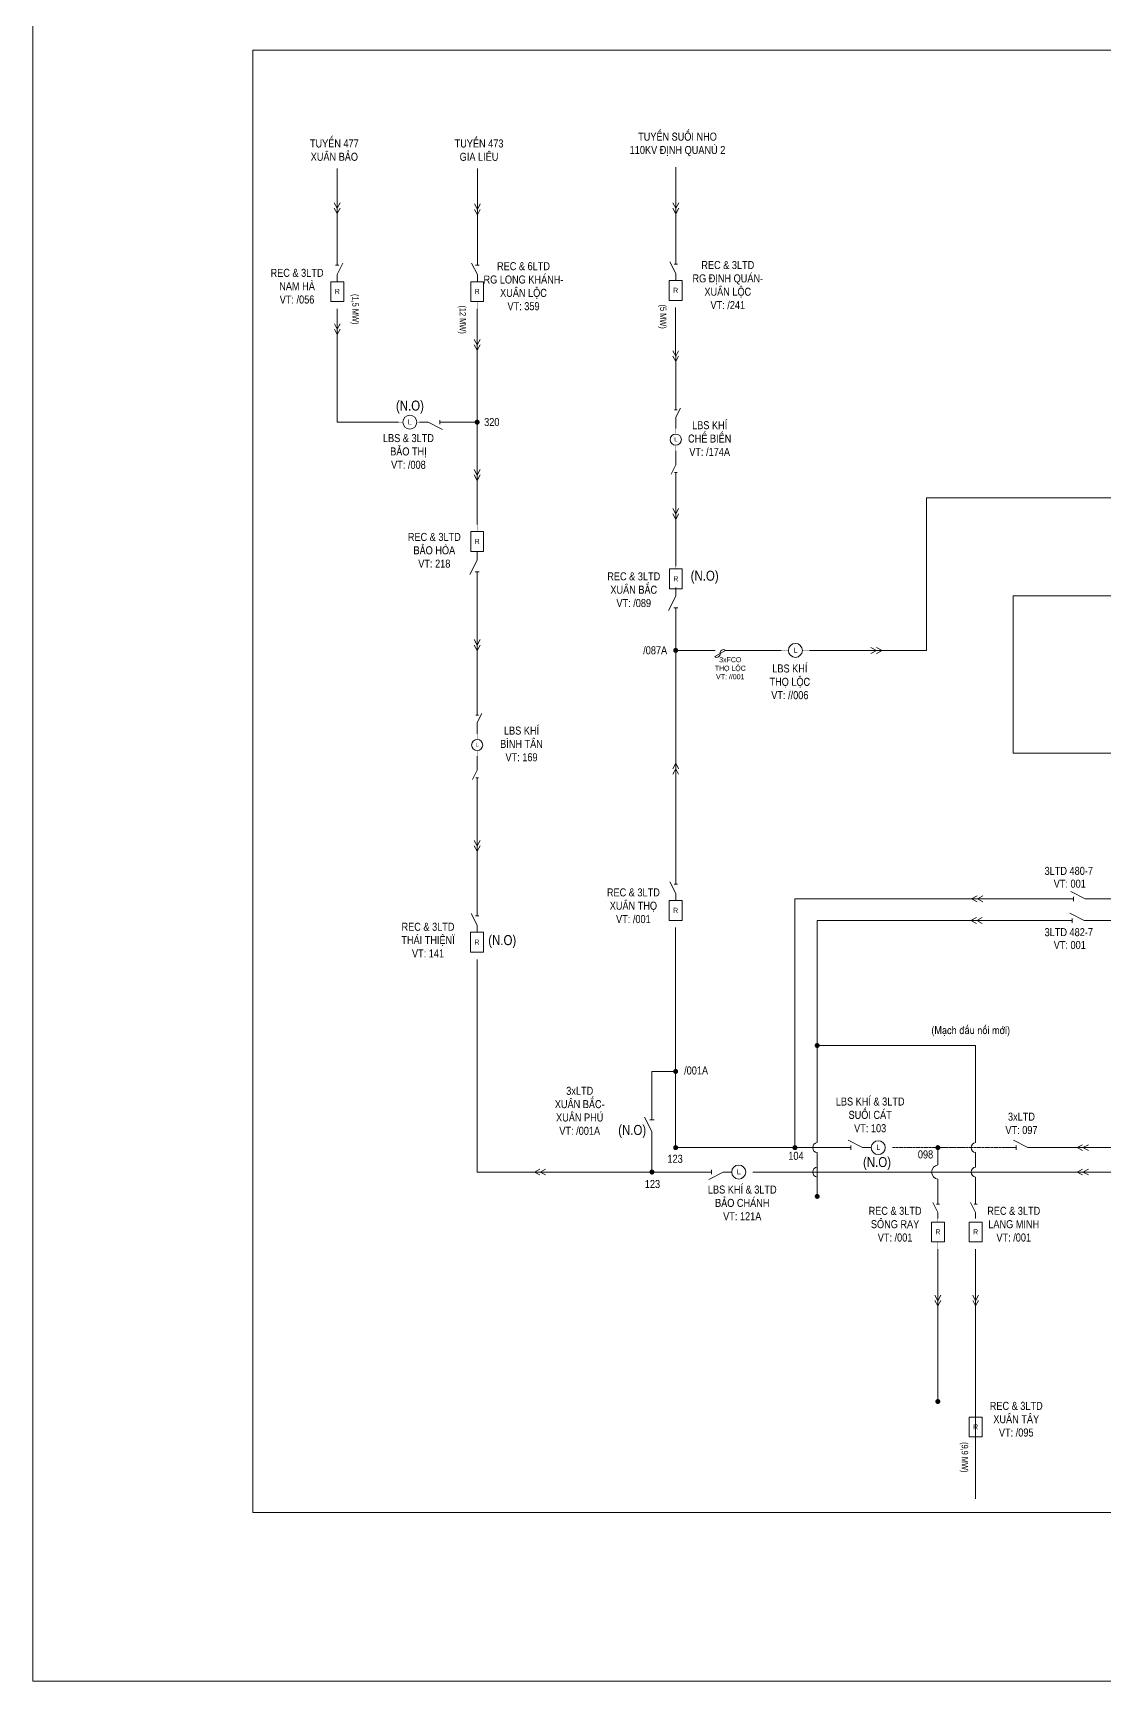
# Model space of a CAD drawing. Header units: inches. Extents: x 2152 to 4977, y -3144 to -873.
# Drawn here: x 3533.1 to 3816, y -1783.4 to -1348.3 of the extents above; entities that cross this region are included whole.
import ezdxf
from ezdxf.enums import TextEntityAlignment as Align

# ---------------------------------------------------------------- set-up
doc = ezdxf.new("R2010")
doc.units = ezdxf.units.IN
doc.header["$LTSCALE"] = 0.2
doc.header["$MEASUREMENT"] = 0
doc.linetypes.add('DASHED', pattern=[0.75, 0.5, -0.25])
doc.layers.get('0').update_dxf_attribs({"lineweight": 5})
for name, color, linetype, lineweight in [('Cap ngam', 1, 'DASHED', 15), ('Day 22kV', 1, 'Continuous', 13), ('Khung', 7, 'Continuous', 13), ('Text', 7, 'Continuous', 9), ('Thiet bi', 3, 'Continuous', 9), ('Tuyen 475', 6, 'Continuous', 13)]:
    doc.layers.add(name, color=color, linetype=linetype, lineweight=lineweight)
doc.styles.add('V-H-C', font='VHELVCN.TTF')
doc.styles.add('V-H-C-B', font='VHELVCB.TTF')

# ---------------------------------------------------------------- blocks, each defined once
blk = doc.blocks.new('ALTD')
at = {"color": 0}
for points in [[(3.38, 1.08), (1.27, 0), (0, 0)], [(2.99, 0.31), (2.99, -0.31)], [(2.99, 0), (4.73, 0)]]:
    blk.add_lwpolyline(points, dxfattribs=at)
blk = doc.blocks.new('FCO')
at = {"color": 0}
blk.add_lwpolyline([(0, 0, 0.707499), (0.8, 0.8, -0.707499), (1.6, 1.6, -5.301682)], format="xyb", dxfattribs=at)
blk.add_lwpolyline([(0, 0), (1.6, 1.6)], dxfattribs=at)

msp = doc.modelspace()

# ---------------------------------------------------------------- linework, layer by layer
at = {"layer": 'Cap ngam', "linetype": 'DASHED', "ltscale": 50, "elevation": 0.2}
msp.add_lwpolyline([(3832.08, -1576.9), (3829.33, -1576.9, 0.818695), (3825.3, -1576.9), (3813.26, -1576.9)], format="xyb", dxfattribs=at)
at = {"layer": 'Day 22kV'}
for p, q in [((3702.85, -1406.76, -0.44), (3702.85, -1383.69, -0.44)), ((3613.39, -1407.07, -0.44), (3613.39, -1384, -0.44)), ((3650.43, -1407.07, -0.44), (3650.43, -1384, -0.44)), ((3650.39, -1478.04, -0.44), (3650.39, -1421.06, -0.44)), ((3702.82, -1445.75, -0.44), (3702.81, -1420.76, -0.44)), ((3702.84, -1452.65, -0.44), (3702.83, -1451.19, -0.44)), ((3702.83, -1460.85, -0.44), (3702.83, -1458.6, -0.44)), ((3702.85, -1489.08, -0.44), (3702.84, -1466.29, -0.44)), ((3650.39, -1533.28, -0.44), (3650.38, -1531.82, -0.44)), ((3650.38, -1541.48, -0.44), (3650.38, -1539.23, -0.44)), ((3696.54, -1640.6, -0.44), (3696.54, -1649.01, -0.44)), ((3772.06, -1669.35, -0.44), (3772.06, -1709.6, -0.44)), ((3782.04, -1669.35, -0.44), (3782.04, -1735.29, -0.44))]:
    msp.add_line(p, q, dxfattribs=at)
msp.add_lwpolyline([(3591.11, -1352.78), (4137.11, -1352.78), (4137.11, -1738.88), (3591.11, -1738.88)], close=True, dxfattribs=at)
for points, elevation in [([(3613.44, -1421.06), (3613.44, -1451.01), (3629.6, -1451.01)], -0.44), ([(3643.66, -1451.01), (3650.39, -1451.01)], -0.44), ([(3860.45, -1471.04), (3769.1, -1471.04), (3769.1, -1511.28), (3738.15, -1511.28)], 0.2), ([(3702.85, -1511.28), (3713.24, -1511.28)], 0.2), ([(3715.96, -1511.28), (3730.71, -1511.28)], 0.2), ([(3827.27, -1549.2), (3827.27, -1649.01), (3723.18, -1649.01)], 0.2), ([(3804.76, -1576.9), (3734.31, -1576.9), (3734.31, -1642.57)], 0.2), ([(3804.45, -1582.61), (3740.19, -1582.61), (3740.19, -1641.24)], 0.2), ([(3824.99, -1582.61), (3812.95, -1582.61)], 0.2), ([(3745.98, -1642.57), (3702.81, -1642.57), (3702.81, -1584.47)], 0.2), ([(3709.12, -1649.01), (3650.34, -1649.01), (3650.34, -1592.85)], 0.2), ([(3740.19, -1615.61), (3782.04, -1615.61), (3782.04, -1641.24)], -0.44), ([(3696.54, -1632.1), (3696.54, -1622.46), (3702.81, -1622.46)], -0.44), ([(3740.19, -1643.89), (3740.19, -1655.44)], 0.2), ([(3782.04, -1643.89), (3782.04, -1647.69)], -0.44), ([(3782.04, -1650.34), (3782.04, -1655.32)], -0.44)]:
    msp.add_lwpolyline(points, dxfattribs=dict(at, elevation=elevation))
at = {"layer": 'Day 22kV', "const_width": 0.647}
for points, elevation in [([(3650.39, -1450.68, 1), (3650.39, -1451.35, 1), (3650.39, -1450.68, 2.414214)], -0.44), ([(3702.81, -1510.95, 1), (3702.81, -1511.61, 1), (3702.81, -1510.95, 2.414214)], 0.2), ([(3740.19, -1615.27, 1), (3740.19, -1615.94, 1), (3740.19, -1615.27, 2.414214)], -0.44), ([(3702.81, -1622.13, 1), (3702.81, -1622.79, 1), (3702.81, -1622.13, 2.414214)], -0.44), ([(3702.81, -1642.23, 1), (3702.81, -1642.9, 1), (3702.81, -1642.23, 2.414214)], 0.2), ([(3734.31, -1642.23, 1), (3734.31, -1642.9, 1), (3734.31, -1642.23, 2.414214)], -0.44), ([(3772.06, -1642.23, 1), (3772.06, -1642.9, 1), (3772.06, -1642.23, 2.414214)], -0.44), ([(3696.54, -1648.68, 1), (3696.54, -1649.35, 1), (3696.54, -1648.68, 2.414214)], -0.44), ([(3740.19, -1655.11, 1), (3740.19, -1655.77, 1), (3740.19, -1655.11, 2.414214)], -0.44), ([(3772.06, -1709.27, 1), (3772.06, -1709.94, 1), (3772.06, -1709.27, 2.414214)], -1.08)]:
    msp.add_lwpolyline(points, format="xyb", dxfattribs=dict(at, elevation=elevation))
at = {"layer": 'Day 22kV'}
for points, elevation in [([(3838.7, -1549.2), (3838.7, -1642.57), (3829.33, -1642.57, 0.818695), (3825.3, -1642.57), (3798.12, -1642.57)], 0.2), ([(3740.19, -1641.24), (3740.19, -1641.24, 0.899221), (3740.19, -1643.89)], 0.2), ([(3782.04, -1641.24), (3782.04, -1641.24, 0.899221), (3782.04, -1643.89)], -0.44), ([(3740.19, -1647.69), (3740.19, -1647.69, 0.899221), (3740.19, -1650.34)], 0.2), ([(3782.04, -1647.69), (3782.04, -1647.69, 0.899221), (3782.04, -1650.34)], -0.44)]:
    msp.add_lwpolyline(points, format="xyb", dxfattribs=dict(at, elevation=elevation))
at = {"layer": 'Khung', "color": 1, "linetype": 'DASHED'}
msp.add_line((3789.62, -1642.57, -0.44), (3760.04, -1642.57, -0.44), dxfattribs=at)
at = {"layer": 'Khung'}
msp.add_lwpolyline([(3533.06, -877.42), (4195.71, -877.42), (4195.71, -1783.4), (3533.06, -1783.4)], close=True, dxfattribs=at)
at = {"layer": 'Khung', "elevation": 0.04}
msp.add_lwpolyline([(3791.91, -1496.91), (3989.56, -1496.91), (3989.56, -1538.39), (3791.91, -1538.39)], close=True, dxfattribs=at)
at = {"layer": 'Text', "color": 1, "linetype": 'Continuous'}
for p, q in [((3650.39, -1493.67, -0.44), (3650.39, -1526.38, -0.44)), ((3702.85, -1503.14, -0.44), (3702.85, -1570.48, -0.44)), ((3650.39, -1539.23, -0.44), (3650.39, -1541.48, -0.44)), ((3650.39, -1546.92, -0.44), (3650.39, -1578.85, -0.44))]:
    msp.add_line(p, q, dxfattribs=at)
at = {"layer": 'Thiet bi'}
for p, q in [((3613.39, -1394.53, -0.44), (3612.62, -1393.08, -0.44)), ((3613.39, -1395.96, -0.44), (3612.62, -1394.51, -0.44)), ((3613.39, -1394.53, -0.44), (3614.17, -1393.08, -0.44)), ((3613.39, -1395.96, -0.44), (3614.17, -1394.51, -0.44)), ((3650.43, -1394.85, -0.44), (3649.66, -1393.41, -0.44)), ((3650.43, -1396.28, -0.44), (3649.66, -1394.83, -0.44)), ((3650.43, -1394.85, -0.44), (3651.21, -1393.4, -0.44)), ((3650.43, -1396.28, -0.44), (3651.21, -1394.83, -0.44)), ((3702.85, -1394.55, -0.44), (3702.08, -1393.1, -0.44)), ((3702.85, -1395.98, -0.44), (3702.08, -1394.53, -0.44)), ((3702.85, -1394.55, -0.44), (3703.63, -1393.1, -0.44)), ((3702.85, -1395.98, -0.44), (3703.63, -1394.53, -0.44)), ((3613.44, -1426.48, -0.44), (3612.66, -1425.03, -0.44)), ((3613.44, -1427.91, -0.44), (3612.66, -1426.46, -0.44)), ((3613.44, -1426.48, -0.44), (3614.21, -1425.03, -0.44)), ((3613.44, -1427.91, -0.44), (3614.21, -1426.46, -0.44)), ((3650.39, -1430.6, -0.44), (3649.61, -1429.15, -0.44)), ((3650.39, -1432.02, -0.44), (3649.61, -1430.57, -0.44)), ((3650.39, -1430.6, -0.44), (3651.16, -1429.15, -0.44)), ((3650.39, -1432.02, -0.44), (3651.16, -1430.57, -0.44)), ((3702.82, -1433.6, -0.44), (3702.04, -1432.15, -0.44)), ((3702.82, -1435.02, -0.44), (3702.04, -1433.57, -0.44)), ((3702.82, -1433.6, -0.44), (3703.59, -1432.15, -0.44)), ((3702.82, -1435.02, -0.44), (3703.59, -1433.57, -0.44)), ((3650.39, -1464.97, -0.44), (3649.61, -1463.52, -0.44)), ((3650.39, -1466.39, -0.44), (3649.61, -1464.94, -0.44)), ((3650.39, -1464.97, -0.44), (3651.16, -1463.52, -0.44)), ((3650.39, -1466.39, -0.44), (3651.16, -1464.94, -0.44)), ((3702.82, -1475.27, -0.44), (3702.04, -1473.82, -0.44)), ((3702.82, -1475.27, -0.44), (3703.59, -1473.82, -0.44)), ((3702.82, -1476.7, -0.44), (3702.04, -1475.25, -0.44)), ((3702.82, -1476.7, -0.44), (3703.59, -1475.25, -0.44)), ((3650.39, -1509.89, -0.44), (3649.61, -1508.44, -0.44)), ((3650.39, -1511.32, -0.44), (3649.61, -1509.87, -0.44)), ((3650.39, -1509.89, -0.44), (3651.16, -1508.44, -0.44)), ((3650.39, -1511.32, -0.44), (3651.16, -1509.87, -0.44)), ((3755.81, -1511.28, 0.2), (3754.36, -1510.51, 0.2)), ((3755.81, -1511.28, 0.2), (3754.36, -1512.06, 0.2)), ((3757.33, -1511.28, 0.2), (3755.88, -1510.51, 0.2)), ((3757.33, -1511.28, 0.2), (3755.88, -1512.06, 0.2)), ((3702.82, -1541.09, -0.44), (3702.04, -1542.54, -0.44)), ((3702.82, -1542.52, -0.44), (3702.04, -1543.97, -0.44)), ((3702.82, -1541.09, -0.44), (3703.59, -1542.54, -0.44)), ((3702.82, -1542.52, -0.44), (3703.59, -1543.97, -0.44)), ((3650.39, -1562.88, -0.44), (3649.61, -1561.43, -0.44)), ((3650.39, -1562.88, -0.44), (3651.16, -1561.43, -0.44)), ((3650.39, -1564.31, -0.44), (3649.61, -1562.86, -0.44)), ((3650.39, -1564.31, -0.44), (3651.16, -1562.86, -0.44)), ((3780.96, -1576.9, 0.2), (3782.41, -1576.12, 0.2)), ((3780.96, -1576.9, 0.2), (3782.41, -1577.67, 0.2)), ((3782.49, -1576.9, 0.2), (3783.94, -1576.12, 0.2)), ((3782.49, -1576.9, 0.2), (3783.94, -1577.67, 0.2)), ((3780.8, -1582.61, 0.2), (3782.25, -1581.84, 0.2)), ((3780.8, -1582.61, 0.2), (3782.25, -1583.39, 0.2)), ((3782.32, -1582.61, 0.2), (3783.77, -1581.84, 0.2)), ((3782.32, -1582.61, 0.2), (3783.77, -1583.39, 0.2)), ((3808.84, -1642.57, 0.2), (3810.29, -1641.79, 0.2)), ((3808.84, -1642.57, 0.2), (3810.29, -1643.34, 0.2)), ((3810.36, -1642.57, 0.2), (3811.81, -1641.79, 0.2)), ((3810.36, -1642.57, 0.2), (3811.81, -1643.34, 0.2)), ((3665.49, -1649.01, 0.2), (3666.94, -1648.24, 0.2)), ((3665.49, -1649.01, 0.2), (3666.94, -1649.79, 0.2)), ((3667.01, -1649.01, 0.2), (3668.46, -1648.24, 0.2)), ((3667.01, -1649.01, 0.2), (3668.46, -1649.79, 0.2)), ((3808.84, -1649.01, 0.2), (3810.29, -1648.24, 0.2)), ((3808.84, -1649.01, 0.2), (3810.29, -1649.79, 0.2)), ((3810.36, -1649.01, 0.2), (3811.81, -1648.24, 0.2)), ((3810.36, -1649.01, 0.2), (3811.81, -1649.79, 0.2)), ((3772.06, -1682.98, -0.44), (3771.29, -1681.53, -0.44)), ((3772.06, -1684.37, -0.44), (3771.29, -1682.92, -0.44)), ((3772.06, -1682.98, -0.44), (3772.84, -1681.53, -0.44)), ((3772.06, -1684.37, -0.44), (3772.84, -1682.92, -0.44)), ((3782.04, -1682.98, -0.44), (3781.27, -1681.53, -0.44)), ((3782.04, -1684.37, -0.44), (3781.27, -1682.92, -0.44)), ((3782.04, -1682.98, -0.44), (3782.82, -1681.53, -0.44)), ((3782.04, -1684.37, -0.44), (3782.82, -1682.92, -0.44))]:
    msp.add_line(p, q, dxfattribs=at)
at = {"layer": 'Thiet bi', "lineweight": 20, "ltscale": 10}
for points, elevation in [([(3611.73, -1413.93), (3611.73, -1419.18), (3615.15, -1419.18), (3615.15, -1413.93), (3611.73, -1413.93)], -0.44), ([(3652.1, -1413.93), (3652.1, -1419.18), (3648.67, -1419.18), (3648.67, -1413.93), (3652.1, -1413.93)], -0.44), ([(3704.52, -1413.62), (3704.52, -1418.88), (3701.09, -1418.88), (3701.09, -1413.62), (3704.52, -1413.62)], -0.44), ([(3652.1, -1479.92), (3652.1, -1485.17), (3648.67, -1485.17), (3648.67, -1479.92), (3652.1, -1479.92)], -0.44), ([(3704.57, -1489.78), (3704.57, -1495.04), (3701.14, -1495.04), (3701.14, -1489.78), (3704.57, -1489.78)], -1.08), ([(3704.52, -1577.34), (3704.52, -1582.59), (3701.09, -1582.59), (3701.09, -1577.34), (3704.52, -1577.34)], -0.44), ([(3652.05, -1585.71), (3652.05, -1590.97), (3648.63, -1590.97), (3648.63, -1585.71), (3652.05, -1585.71)], -0.44), ([(3773.78, -1662.21), (3773.78, -1667.47), (3770.35, -1667.47), (3770.35, -1662.21), (3773.78, -1662.21)], -0.44), ([(3783.76, -1662.21), (3783.76, -1667.47), (3780.33, -1667.47), (3780.33, -1662.21), (3783.76, -1662.21)], -0.44), ([(3783.76, -1713.7), (3783.76, -1718.96), (3780.33, -1718.96), (3780.33, -1713.7), (3783.76, -1713.7)], -0.44)]:
    msp.add_lwpolyline(points, dxfattribs=dict(at, elevation=elevation))
at = {"layer": 'Thiet bi'}
for points, elevation in [([(3613.44, -1412.05, 0.064, 0.064, 0), (3613.44, -1413.93, 0.32, 0.32, 0)], -0.44), ([(3650.39, -1412.05, 0.064, 0.064, 0), (3650.39, -1413.93, 0.32, 0.32, 0)], -0.44), ([(3702.81, -1411.74, 0.064, 0.064, 0), (3702.81, -1413.62, 0.32, 0.32, 0)], -0.44), ([(3613.44, -1419.18, 0.064, 0.064, 0), (3613.44, -1421.06, 0.32, 0.32, 0)], -0.44), ([(3650.39, -1419.18, 0.064, 0.064, 0), (3650.39, -1421.06, 0.32, 0.32, 0)], -0.44), ([(3702.81, -1418.88, 0.064, 0.064, 0), (3702.81, -1420.76, 0.32, 0.32, 0)], -0.44), ([(3628.86, -1451.01, 0.064, 0.064, 0), (3630.74, -1451.01, 0.32, 0.32, 0)], -1.08), ([(3634.42, -1451.01, 0.064, 0.064, 0), (3636.3, -1451.01, 0.32, 0.32, 0)], -0.44), ([(3702.84, -1452.65, 0.0512, 0.0512, 0), (3702.84, -1454.15, 0.256, 0.256, 0)], -0.44), ([(3702.84, -1457.1, 0.0512, 0.0512, 0), (3702.84, -1458.6, 0.256, 0.256, 0)], -0.44), ([(3650.39, -1478.04, 0.064, 0.064, 0), (3650.39, -1479.92, 0.32, 0.32, 0)], -0.44), ([(3650.39, -1485.17, 0.064, 0.064, 0), (3650.39, -1487.06, 0.32, 0.32, 0)], -0.44), ([(3702.85, -1487.9, 0.064, 0.064, 0), (3702.85, -1489.78, 0.32, 0.32, 0)], -1.08), ([(3702.85, -1495.04, 0.064, 0.064, 0), (3702.85, -1496.92, 0.32, 0.32, 0)], -1.08), ([(3650.39, -1533.28, 0.0512, 0.0512, 0), (3650.39, -1534.79, 0.256, 0.256, 0)], -0.44), ([(3650.39, -1537.73, 0.0512, 0.0512, 0), (3650.39, -1539.23, 0.256, 0.256, 0)], -0.44), ([(3702.81, -1575.46, 0.064, 0.064, 0), (3702.81, -1577.34, 0.32, 0.32, 0)], -0.44), ([(3650.34, -1583.83, 0.064, 0.064, 0), (3650.34, -1585.71, 0.32, 0.32, 0)], -0.44), ([(3702.81, -1582.59, 0.064, 0.064, 0), (3702.81, -1584.47, 0.32, 0.32, 0)], -0.44), ([(3650.34, -1590.97, 0.064, 0.064, 0), (3650.34, -1592.85, 0.32, 0.32, 0)], -0.44), ([(3752.6, -1642.57, 0.064, 0.064, 0), (3754.48, -1642.57, 0.32, 0.32, 0)], -0.44), ([(3758.16, -1642.57, 0.064, 0.064, 0), (3760.04, -1642.57, 0.32, 0.32, 0)], -0.44), ([(3715.74, -1649.01, 0.064, 0.064, 0), (3717.62, -1649.01, 0.32, 0.32, 0)], -0.44), ([(3721.3, -1649.01, 0.064, 0.064, 0), (3723.18, -1649.01, 0.32, 0.32, 0)], 0.2), ([(3772.06, -1660.33, 0.064, 0.064, 0), (3772.06, -1662.21, 0.32, 0.32, 0)], -0.44), ([(3782.04, -1660.33, 0.064, 0.064, 0), (3782.04, -1662.21, 0.32, 0.32, 0)], -0.44), ([(3772.06, -1667.47, 0.064, 0.064, 0), (3772.06, -1669.35, 0.32, 0.32, 0)], -0.44), ([(3782.04, -1667.47, 0.064, 0.064, 0), (3782.04, -1669.35, 0.32, 0.32, 0)], -0.44), ([(3782.04, -1711.82, 0.064, 0.064, 0), (3782.04, -1713.7, 0.32, 0.32, 0)], -0.44), ([(3782.04, -1718.96, 0.064, 0.064, 0), (3782.04, -1720.84, 0.32, 0.32, 0)], -0.44)]:
    msp.add_lwpolyline(points, format="xyseb", dxfattribs=dict(at, elevation=elevation))
at = {"layer": 'Thiet bi', "color": 1, "elevation": 0.2}
for points in [[(3730.71, -1511.28, 0.064, 0.064, 0), (3732.59, -1511.28, 0.32, 0.32, 0)], [(3736.27, -1511.28, 0.064, 0.064, 0), (3738.15, -1511.28, 0.32, 0.32, 0)]]:
    msp.add_lwpolyline(points, format="xyseb", dxfattribs=at)
at = {"layer": 'Thiet bi', "lineweight": 20, "ltscale": 10}
for centre, radius in [((3632.58, -1451.01, -0.44), 1.84), ((3702.84, -1455.62, 0.07), 1.47), ((3650.39, -1536.26, 0.07), 1.47), ((3756.32, -1642.57, 0.2), 1.84), ((3719.46, -1649.01, 0.2), 1.84)]:
    msp.add_circle(centre, radius, dxfattribs=at)
at = {"layer": 'Thiet bi', "color": 1, "lineweight": 20, "ltscale": 10}
msp.add_circle((3734.43, -1511.28, 0.84), 1.84, dxfattribs=at)
at = {"layer": 'Tuyen 475', "color": 1, "linetype": 'Continuous', "elevation": -0.44}
msp.add_lwpolyline([(3772.06, -1642.57), (3772.06, -1647.13, 0.880264), (3772.06, -1650.9), (3772.06, -1656.26), (3772.06, -1656.26)], format="xyb", dxfattribs=at)

# ---------------------------------------------------------------- block references
at = {"layer": 'Day 22kV', "yscale": 1.798227080179004, "zscale": 1.79822708017858}
for p, xscale, rotation in [((3635.16, -1451.01, -0.44), -1.798227080178549, 180.0000000000072), ((3717.62, -1649.01, 0.2), 1.798227080178549, 180)]:
    msp.add_blockref('ALTD', p, dxfattribs=dict(at, xscale=xscale, rotation=rotation))
at = {"layer": 'Day 22kV', "xscale": -1.798227080178549, "yscale": 1.798227080179004, "zscale": 1.79822708017858}
for p in [(3754.48, -1642.57, 0.2), (3798.12, -1642.57, 0.2)]:
    msp.add_blockref('ALTD', p, dxfattribs=at)
at = {"layer": 'Thiet bi'}
for name, p, xscale, yscale, zscale, rotation in [('ALTD', (3613.39, -1413.87, -0.44), -1.438581664143157, 1.438581664143157, 1.438581664142865, 270), ('ALTD', (3650.43, -1413.87, -0.44), 1.438581664143157, 1.438581664143157, 1.438581664142865, 90), ('ALTD', (3702.85, -1413.56, -0.44), 1.438581664143157, 1.438581664143157, 1.438581664142865, 90), ('ALTD', (3702.84, -1451.19, -0.44), -1.150865331314435, 1.150865331314435, 1.150865331314292, 269.9999999999774), ('ALTD', (3702.84, -1460.85, -0.44), -1.150865331314435, 1.150865331314435, 1.150865331314292, 89.99999999997739), ('ALTD', (3650.39, -1485.17, -0.44), -1.798227080178549, 1.798227080178549, 1.79822708017858, 90), ('ALTD', (3702.85, -1494.64, -0.44), -1.798227080178549, 1.798227080178549, 1.79822708017858, 90), ('FCO', (3715.96, -1511.28, 0.2), 1.438581664143154, 1.43858166414293, 1.438581664142865, 164.99999999999), ('ALTD', (3650.39, -1531.82, -0.44), -1.150865331314435, 1.150865331314435, 1.150865331314292, 269.9999999999774), ('ALTD', (3650.39, -1541.48, -0.44), -1.150865331314435, 1.150865331314435, 1.150865331314292, 89.99999999997739), ('ALTD', (3702.85, -1577.28, -0.44), 1.438581664143157, 1.438581664143157, 1.438581664142865, 90), ('ALTD', (3650.39, -1585.65, -0.44), 1.438581664143157, 1.438581664143157, 1.438581664142865, 90), ('ALTD', (3696.54, -1640.6, -0.44), 1.798227080179004, 1.798227080179004, 1.79822708017858, 90), ('ALTD', (3772.06, -1661.27, -0.44), 1.258758956125348, 1.258758956125348, 1.258758956125006, 90), ('ALTD', (3782.04, -1661.27, -0.44), 1.258758956125348, 1.258758956125348, 1.258758956125006, 90)]:
    msp.add_blockref(name, p, dxfattribs=dict(at, xscale=xscale, yscale=yscale, zscale=zscale, rotation=rotation))
at = {"layer": 'Thiet bi', "xscale": -1.798227080178549, "yscale": 1.798227080179004, "zscale": 1.79822708017858}
for p in [(3813.26, -1576.9, 0.2), (3812.95, -1582.61, 0.2)]:
    msp.add_blockref('ALTD', p, dxfattribs=at)

# ---------------------------------------------------------------- texts
at = {"layer": 'Text', "style": 'V-H-C-B'}
for s, p in [('(1,5 MW)', (3617.4, -1417.18, 0.2)), ('(12 MW)', (3645.74, -1420.19, 0.2)), ('(5 MW)', (3698.67, -1419.95, 0.2)), ('(9,9 MW)', (3778.35, -1720.31, 0.2))]:
    msp.add_text(s, height=1.706, rotation=270, dxfattribs=at).set_placement(p)
at = {"layer": 'Text', "color": 1, "style": 'V-H-C-B'}
for p in [(3632.63, -1447.96, -0.44), (3710.47, -1492.88, -0.44), (3657.01, -1589.09, -0.44), (3691.33, -1639.22), (3755.99, -1647.69)]:
    msp.add_text('(N.O)', height=2.639, dxfattribs=at).set_placement(p, align=Align.CENTER)
at = {"layer": 'Text', "style": 'V-H-C'}
for s, p in [('3LTD 480-7', (3800.25, -1570.55, 0.2)), ('VT: 001', (3802.66, -1573.93, 0.2)), ('3LTD 482-7', (3800.25, -1586.73, 0.2)), ('VT: 001', (3802.66, -1590.12, 0.2))]:
    msp.add_text(s, height=2.113, dxfattribs=at).set_placement(p)
at = {"layer": 'Text', "attachment_point": 5, "style": 'V-H-C'}
for s, insert, char_height, width in [('TUYEÁN SUOÁI NHO\\P110KV ÑÒNH QUANÙ 2', (3703.3, -1377.68, -0.44), 2.1129, 24.2559), ('TUYEÁN 477 \\PXUAÂN BAÛO', (3612.66, -1379.21, -0.44), 2.1129, 24.2559), ('TUYEÁN 473 \\PGIA LIEÂU', (3650.88, -1379.21, -0.44), 2.1129, 24.2559), ('REC & 6LTD\\PRG LONG KHAÙNH-\\PXUAÂN LOÄC\\PVT: 359', (3662.62, -1415.13, -0.44), 2.1129, 20.1484), ('REC & 3LTD\\PRG ÑÒNH QUAÙN-\\PXUAÂN LOÄC\\PVT: /241', (3716.58, -1414.83, -0.44), 2.1129, 24.2559), ('REC & 3LTD\\PNAM HAØ\\PVT: /056', (3602.81, -1415.13, -0.44), 2.113, 29.7747), ('320', (3654.24, -1450.99, -0.44), 2.113, 24.2559), ('LBS KHÍ\\PCHEÁ BIEÁN\\PVT: /174A', (3711.79, -1455.36, -0.44), 2.113, 24.2559), ('LBS & 3LTD\\PBAÛO THÒ\\PVT: /008', (3632.23, -1458.76, -0.44), 2.113, 24.2559), ('REC & 3LTD\\PBAÛO HOØA\\PVT: 218', (3639.07, -1484.86, -0.44), 2.113, 24.2559), ('REC & 3LTD\\PXUAÂN BAÉC\\PVT: /089', (3691.74, -1495.27, -0.44), 2.113, 24.2559), ('/087A', (3697.4, -1511.26, 0.2), 2.113, 24.2559), ('3xFCO\\PTHOÏ LOÄC\\PVT: //001', (3717.23, -1515.99, 0.2), 1.349, 19.5), ('LBS KHÍ\\PTHOÏ LOÄC\\PVT: //006', (3732.97, -1519.59, 0.2), 2.113, 28.3633), ('LBS KHÍ\\PBÌNH TAÂN\\PVT: 169', (3662.1, -1535.99, -0.44), 2.113, 29.7747), ('REC & 3LTD\\PXUAÂN THOÏ\\PVT: /001', (3691.64, -1578.71, -0.44), 2.113, 24.2559), ('REC & 3LTD\\PTHAÙI THIEÄNÏ\\PVT: 141', (3637.4, -1587.77, -0.44), 2.1129, 24.2559), ('(Maïch ñaáu noái môùi)', (3780.74, -1611.83, 0.2), 2.1129, 24.2559), ('/001A', (3708.21, -1622.21, -0.44), 2.113, 24.2559), ('3xLTD\\PXUAÂN BAÉC-\\PXUAÂN PHUÙ\\PVT: /001A', (3677.47, -1632.86), 2.1129, 30.6578), ('LBS KHÍ & 3LTD\\PSUOÁI CAÙT\\PVT: 103', (3754.18, -1633.93, 0.2), 2.1129, 24.2559), ('3xLTD\\PVT: 097', (3794.14, -1636.17, 0.2), 2.113, 24.2559), ('123', (3702.66, -1645.52, -0.44), 2.113, 24.2559), ('104', (3734.58, -1644.74, -0.44), 2.113, 24.2559), ('098', (3768.8, -1644.37, -0.44), 2.113, 24.2559), ('123', (3696.68, -1652.18, -0.44), 2.113, 24.2559), ('LBS KHÍ & 3LTD\\PBAÛO CHAÙNH\\PVT: 121A', (3720.4, -1657.16, 0.2), 2.1129, 24.2559), ('REC & 3LTD\\PSOÂNG RAY\\PVT: /001', (3760.76, -1662.79, -0.44), 2.113, 24.2559), ('REC & 3LTD\\PLANG MINH\\PVT: /001', (3792.1, -1662.79, -0.44), 2.113, 24.2559), ('REC & 3LTD\\PXUAÂN TAÂY\\PVT: /095', (3792.76, -1714.28, -0.44), 2.113, 24.2559)]:
    msp.add_mtext(s, dxfattribs=dict(at, insert=insert, char_height=char_height, width=width))
at = {"layer": 'Thiet bi', "attachment_point": 5, "style": 'V-H-C'}
for s, insert, char_height, width in [('R', (3613.43, -1416.51, -0.44), 1.35, 18.0356), ('R', (3650.38, -1416.51, -0.44), 1.35, 18.0356), ('R', (3702.8, -1416.21, -0.44), 1.35, 18.0356), ('L', (3632.61, -1450.95, -1.08), 1.35, 18.0356), ('L', (3702.87, -1455.57, -0.44), 1.08, 14.4285), ('R', (3650.38, -1482.5, -0.44), 1.35, 18.0356), ('R', (3702.85, -1492.37, -1.08), 1.35, 18.0356), ('L', (3650.42, -1536.2, -0.44), 1.08, 14.4285), ('R', (3702.8, -1579.92, -0.44), 1.35, 18.0356), ('R', (3650.33, -1588.3, -0.44), 1.35, 18.0356), ('L', (3756.36, -1642.5, -0.44), 1.35, 18.0356), ('L', (3719.49, -1648.95, -0.44), 1.35, 18.0356), ('R', (3772.06, -1664.8, -0.44), 1.35, 18.0356), ('R', (3782.03, -1664.8, -0.44), 1.35, 18.0356), ('R', (3782.03, -1716.28, -0.44), 1.35, 18.0356)]:
    msp.add_mtext(s, dxfattribs=dict(at, insert=insert, char_height=char_height, width=width))
at = {"layer": 'Thiet bi', "color": 1, "insert": (3734.46, -1511.21, 0.2), "char_height": 1.35, "width": 18.0356, "attachment_point": 5, "style": 'V-H-C'}
msp.add_mtext('L', dxfattribs=at)

doc.saveas('drawing.dxf')
